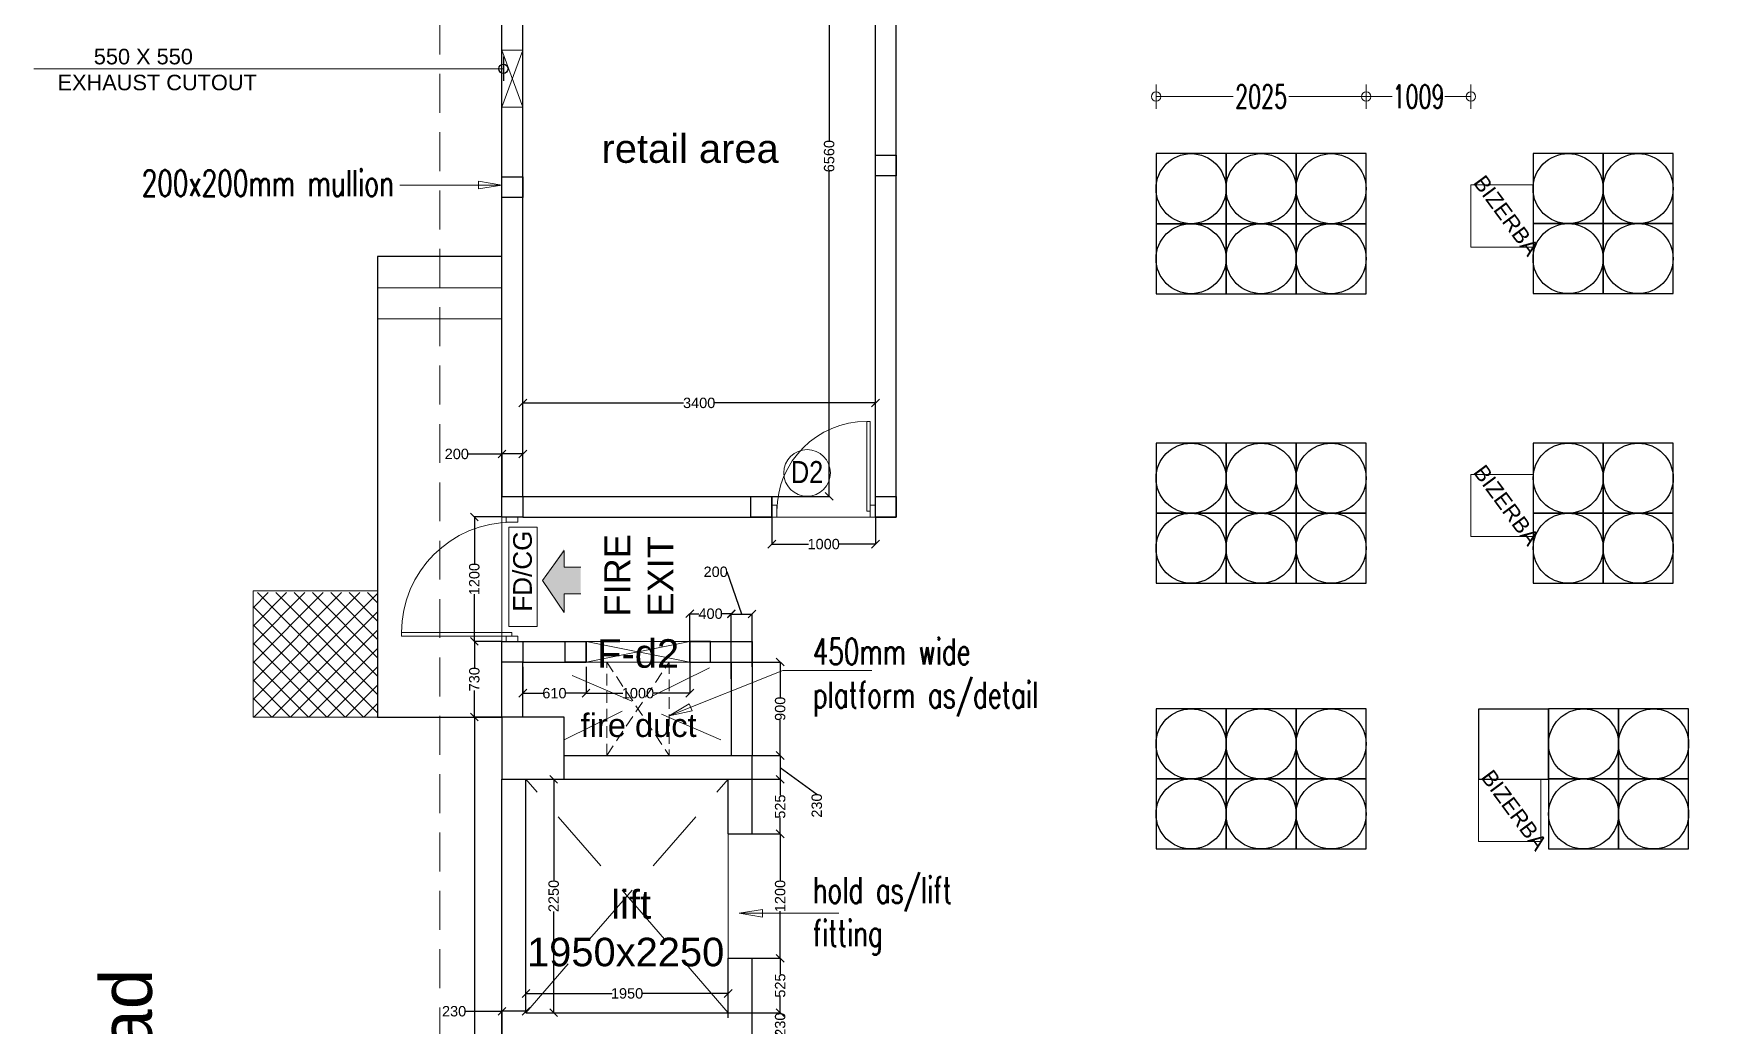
# Model space of a CAD drawing. Header units: inches. Extents: x 148614 to 294443, y 4730 to 138360.
# Drawn here: x 197824 to 214061, y 116975 to 126533 of the extents above; entities that cross this region are included whole.
import ezdxf
from ezdxf.enums import TextEntityAlignment as Align

# ---------------------------------------------------------------- set-up
doc = ezdxf.new("R2010")
doc.units = ezdxf.units.IN
doc.header["$MEASUREMENT"] = 0
for name, pattern in [('( Hidden )', [0.375, 0.25, -0.125]), ('HIDDEN', [0.375, 0.25, -0.125]), ('HIDDEN2', [0.1875, 0.125, -0.0625])]:
    doc.linetypes.add(name, pattern=pattern)
doc.layers.get('DEFPOINTS').update_dxf_attribs({"color": 40, "lineweight": 15})
for name, color, linetype, lineweight in [('00_after bu', 7, 'Continuous', 13), ('01-PDA MEP', 7, 'Continuous', 15), ('BUILDING  LINE', 46, 'Continuous', 0), ('Column', 32, 'Continuous', 30), ('description text', 34, 'Continuous', 15), ('DIAMENSION', 122, 'Continuous', 15), ('DIMENSION', 1, 'Continuous', 15), ('door window text', 242, 'Continuous', 13), ('DOORS', 44, 'Continuous', 13), ('dotted gen.& dotted windows', 252, 'HIDDEN2', 15), ('MEP INPUTS', 7, 'Continuous', 15), ('mullion', 6, 'Continuous', 30), ('room text', 7, 'Continuous', 13), ('STR', 32, 'Continuous', 25), ('TEXT4', 181, 'Continuous', 13), ('wall', 7, 'Continuous', 30), ('wall cut', 7, 'Continuous', 30), ('wall ele', 7, 'Continuous', 15)]:
    doc.layers.add(name, color=color, linetype=linetype, lineweight=lineweight)
doc.layers.add('DIM 02 DMART', color=8, linetype='Continuous')
doc.layers.add('RACK', color=136, linetype='Continuous')
doc.styles.add('ARIAL', font='arial.ttf')
doc.styles.add('dim center', font='arial.ttf', dxfattribs={"height": 250})
doc.styles.add('dim detail', font='simplex.shx', dxfattribs={"width": 0.65})
doc.styles.add('dim inside', font='simplex.shx', dxfattribs={"width": 0.7, "height": 100})
doc.styles.add('opning tag', font='ARIALN.TTF', dxfattribs={"height": 175})
doc.styles.add('ROMANC', font='romanc.shx')
doc.styles.add('room text', font='arial.ttf', dxfattribs={"height": 150})
doc.styles.get("Standard").update_dxf_attribs({"font": 'arial.ttf'})
doc.dimstyles.new('dim inside', dxfattribs={"dimtxt": 225, "dimasz": 180, "dimexe": 0, "dimexo": 0, "dimgap": 10, "dimtad": 0, "dimdec": 0, "dimzin": 0, "dimdsep": 46, "dimtxsty": 'dim detail', "dimblk": 'SMALL', "dimcen": 0.09, "dimse1": 1, "dimse2": 1, "dimclrd": 256, "dimclrt": 256, "dimadec": 0, "dimazin": 0, "dimtfac": 1, "dimtdec": 0, "dimtofl": 0, "dimtmove": 1, "dimatfit": 3, "dimldrblk": 'SMALL', "dimfxl": 1, "dimtolj": 1, "dimtzin": 0, "dimlwd": -1, "dimarcsym": 2})
doc.dimstyles.new('Dmart', dxfattribs={"dimtxt": 100, "dimasz": 75, "dimexe": 0.0625, "dimexo": 0.0625, "dimgap": 0.09, "dimtad": 0, "dimdec": 0, "dimzin": 0, "dimdsep": 46, "dimtxsty": 'ARIAL', "dimblk": 'OBLIQUE', "dimcen": 0.09, "dimclrt": 252, "dimadec": 0, "dimazin": 0, "dimtfac": 1, "dimtdec": 0, "dimtofl": 0, "dimtmove": 1, "dimatfit": 3, "dimldrblk": 'OBLIQUE', "dimfxl": 1, "dimtolj": 1, "dimtzin": 0, "dimarcsym": 0})

# ---------------------------------------------------------------- blocks, each defined once
blk = doc.blocks.new('adsasda')
at = {"layer": '00_after bu', "lineweight": 5}
for p, q in [((2293281, -2947235.4), (2294481, -2947235.4)), ((2293281, -2947835.4), (2293281, -2947235.4)), ((2293281, -2947535.4), (2294481, -2947535.4)), ((2293281, -2951674.1), (2293281, -2947835.4)), ((2293281, -2947835.4), (2294481, -2947835.4))]:
    blk.add_line(p, q, dxfattribs=at)
blk.add_lwpolyline([(2293281, -2951674.1), (2294481, -2951674.1)], dxfattribs=at)
blk = doc.blocks.new('erwrre')
at = {"layer": 'wall ele', "color": 6, "linetype": 'HIDDEN', "ltscale": 450}
blk.add_lwpolyline([(2295491, -2951144), (2296091, -2951144), (2296091, -2952044), (2295491, -2952044)], close=True, dxfattribs=at)
for points in [[(2295491, -2951144), (2296091, -2952044)], [(2295491, -2952044), (2296091, -2951144)]]:
    blk.add_lwpolyline(points, dxfattribs=at)
blk = doc.blocks.new('_Oblique')
at = {"color": 0, "linetype": 'ByBlock', "lineweight": -2}
blk.add_line((-0.5, -0.5), (0.5, 0.5), dxfattribs=at)
blk = doc.blocks.new('*D187')
at = {"layer": 'DEFPOINTS', "color": 0}
for p in [(202071, 119946), (202338, 119946), (202338, 114386)]:
    blk.add_point(p, dxfattribs=at)
at = {"layer": 'DIM 02 DMART', "color": 0, "lineweight": -2}
for p, q in [((202338, 119946), (202070, 119946)), ((202071, 119946), (202071, 116795)), ((202071, 114386), (202071, 116497)), ((202338, 114386), (202070, 114386))]:
    blk.add_line(p, q, dxfattribs=at)
at = {"layer": 'DIM 02 DMART', "color": 0, "lineweight": -2, "xscale": 75, "yscale": 75, "zscale": 75}
for p, rotation in [((202071, 119946), 90), ((202071, 114386), 270)]:
    blk.add_blockref('_Oblique', p, dxfattribs=dict(at, rotation=rotation))
at = {"layer": 'DIM 02 DMART', "color": 252, "insert": (202071, 116646), "char_height": 100, "attachment_point": 5, "rotation": 90, "style": 'ARIAL'}
blk.add_mtext('\\A1;5560', dxfattribs=at)
blk = doc.blocks.new('*D188')
at = {"layer": 'DEFPOINTS', "color": 0}
for p in [(202071, 120676), (202338, 120676), (202338, 119946)]:
    blk.add_point(p, dxfattribs=at)
at = {"layer": 'DIM 02 DMART', "color": 0, "lineweight": -2}
for p, q in [((202338, 120676), (202070, 120676)), ((202071, 120676), (202071, 120421)), ((202071, 119946), (202071, 120201)), ((202338, 119946), (202070, 119946))]:
    blk.add_line(p, q, dxfattribs=at)
at = {"layer": 'DIM 02 DMART', "color": 0, "lineweight": -2, "xscale": 75, "yscale": 75, "zscale": 75}
for p, rotation in [((202071, 120676), 90), ((202071, 119946), 270)]:
    blk.add_blockref('_Oblique', p, dxfattribs=dict(at, rotation=rotation))
at = {"layer": 'DIM 02 DMART', "color": 252, "insert": (202071, 120311), "char_height": 100, "attachment_point": 5, "rotation": 90, "style": 'ARIAL'}
blk.add_mtext('\\A1;730', dxfattribs=at)
blk = doc.blocks.new('*D189')
at = {"layer": 'DEFPOINTS', "color": 0}
for p in [(204548, 120476), (204548, 119576), (205019, 119576)]:
    blk.add_point(p, dxfattribs=at)
at = {"layer": 'DIM 02 DMART', "color": 0, "lineweight": -2}
for p, q in [((204548, 120476), (205019, 120476)), ((205019, 120476), (205019, 120136)), ((205019, 119576), (205019, 119916)), ((204548, 119576), (205019, 119576))]:
    blk.add_line(p, q, dxfattribs=at)
at = {"layer": 'DIM 02 DMART', "color": 0, "lineweight": -2, "xscale": 75, "yscale": 75, "zscale": 75}
for p, rotation in [((205019, 120476), 90), ((205019, 119576), 270)]:
    blk.add_blockref('_Oblique', p, dxfattribs=dict(at, rotation=rotation))
at = {"layer": 'DIM 02 DMART', "color": 252, "insert": (205019, 120026), "char_height": 100, "attachment_point": 5, "rotation": 90, "style": 'ARIAL'}
blk.add_mtext('\\A1;900', dxfattribs=at)
blk = doc.blocks.new('*D190')
at = {"layer": 'DEFPOINTS', "color": 0}
for p in [(204748, 119346), (204748, 118821), (205019, 118821)]:
    blk.add_point(p, dxfattribs=at)
at = {"layer": 'DIM 02 DMART', "color": 0, "lineweight": -2}
for p, q in [((204748, 119346), (205019, 119346)), ((205019, 119346), (205019, 119194)), ((205019, 118821), (205019, 118973)), ((204748, 118821), (205019, 118821))]:
    blk.add_line(p, q, dxfattribs=at)
at = {"layer": 'DIM 02 DMART', "color": 0, "lineweight": -2, "xscale": 75, "yscale": 75, "zscale": 75}
for p, rotation in [((205019, 119346), 90), ((205019, 118821), 270)]:
    blk.add_blockref('_Oblique', p, dxfattribs=dict(at, rotation=rotation))
at = {"layer": 'DIM 02 DMART', "color": 252, "insert": (205019, 119083), "char_height": 100, "attachment_point": 5, "rotation": 90, "style": 'ARIAL'}
blk.add_mtext('\\A1;525', dxfattribs=at)
blk = doc.blocks.new('*D191')
at = {"layer": 'DEFPOINTS', "color": 0}
for p in [(204518, 118821), (204518, 117621), (205019, 117621)]:
    blk.add_point(p, dxfattribs=at)
at = {"layer": 'DIM 02 DMART', "color": 0, "lineweight": -2}
for p, q in [((204518, 118821), (205019, 118821)), ((205019, 118821), (205019, 118366)), ((205019, 117621), (205019, 118076)), ((204518, 117621), (205019, 117621))]:
    blk.add_line(p, q, dxfattribs=at)
at = {"layer": 'DIM 02 DMART', "color": 0, "lineweight": -2, "xscale": 75, "yscale": 75, "zscale": 75}
for p, rotation in [((205019, 118821), 90), ((205019, 117621), 270)]:
    blk.add_blockref('_Oblique', p, dxfattribs=dict(at, rotation=rotation))
at = {"layer": 'DIM 02 DMART', "color": 252, "insert": (205019, 118221), "char_height": 100, "attachment_point": 5, "rotation": 90, "style": 'ARIAL'}
blk.add_mtext('\\A1;1200', dxfattribs=at)
blk = doc.blocks.new('*D192')
at = {"layer": 'DEFPOINTS', "color": 0}
for p in [(204748, 117621), (204748, 117096), (205019, 117096)]:
    blk.add_point(p, dxfattribs=at)
at = {"layer": 'DIM 02 DMART', "color": 0, "lineweight": -2}
for p, q in [((204748, 117621), (205019, 117621)), ((205019, 117621), (205019, 117469)), ((205019, 117096), (205019, 117248)), ((204748, 117096), (205019, 117096))]:
    blk.add_line(p, q, dxfattribs=at)
at = {"layer": 'DIM 02 DMART', "color": 0, "lineweight": -2, "xscale": 75, "yscale": 75, "zscale": 75}
for p, rotation in [((205019, 117621), 90), ((205019, 117096), 270)]:
    blk.add_blockref('_Oblique', p, dxfattribs=dict(at, rotation=rotation))
at = {"layer": 'DIM 02 DMART', "color": 252, "insert": (205019, 117358), "char_height": 100, "attachment_point": 5, "rotation": 90, "style": 'ARIAL'}
blk.add_mtext('\\A1;525', dxfattribs=at)
blk = doc.blocks.new('*D197')
at = {"layer": 'DEFPOINTS', "color": 0}
for p in [(202568, 119346), (202568, 117096), (202836, 117096)]:
    blk.add_point(p, dxfattribs=at)
at = {"layer": 'DIM 02 DMART', "color": 0, "lineweight": -2}
for p, q in [((202568, 119346), (202836, 119346)), ((202836, 119346), (202836, 118371)), ((202836, 117096), (202836, 118071)), ((202568, 117096), (202836, 117096))]:
    blk.add_line(p, q, dxfattribs=at)
at = {"layer": 'DIM 02 DMART', "color": 0, "lineweight": -2, "xscale": 75, "yscale": 75, "zscale": 75}
for p, rotation in [((202836, 119346), 90), ((202836, 117096), 270)]:
    blk.add_blockref('_Oblique', p, dxfattribs=dict(at, rotation=rotation))
at = {"layer": 'DIM 02 DMART', "color": 252, "insert": (202836, 118221), "char_height": 100, "attachment_point": 5, "rotation": 90, "style": 'ARIAL'}
blk.add_mtext('\\A1;2250', dxfattribs=at)
blk = doc.blocks.new('*D198')
at = {"layer": 'DEFPOINTS', "color": 0}
for p in [(204518, 117282), (202568, 117096), (204518, 117046)]:
    blk.add_point(p, dxfattribs=at)
at = {"layer": 'DIM 02 DMART', "color": 0, "lineweight": -2}
for p, q in [((202568, 117096), (202568, 117282)), ((202568, 117282), (203398, 117282)), ((204518, 117282), (203687, 117282)), ((204518, 117046), (204518, 117282))]:
    blk.add_line(p, q, dxfattribs=at)
at = {"layer": 'DIM 02 DMART', "color": 0, "lineweight": -2, "xscale": 75, "yscale": 75, "zscale": 75, "rotation": 180}
blk.add_blockref('_Oblique', (202568, 117282), dxfattribs=at)
at = {"layer": 'DIM 02 DMART', "color": 0, "lineweight": -2, "xscale": 75, "yscale": 75, "zscale": 75}
blk.add_blockref('_Oblique', (204518, 117282), dxfattribs=at)
at = {"layer": 'DIM 02 DMART', "color": 252, "insert": (203543, 117282), "char_height": 100, "attachment_point": 5, "style": 'ARIAL'}
blk.add_mtext('\\A1;1950', dxfattribs=at)
blk = doc.blocks.new('*D87')
at = {"layer": 'DEFPOINTS', "color": 0}
for p in [(202338, 117110), (202568, 117096), (202338, 116875)]:
    blk.add_point(p, dxfattribs=at)
at = {"layer": 'DIM 02 DMART', "color": 0, "lineweight": -2}
for p, q in [((201987, 117110), (202338, 117110)), ((202338, 116875), (202338, 117110)), ((202568, 117110), (202338, 117110)), ((202568, 117096), (202568, 117110))]:
    blk.add_line(p, q, dxfattribs=at)
at = {"layer": 'DIM 02 DMART', "color": 0, "lineweight": -2, "xscale": 75, "yscale": 75, "zscale": 75, "rotation": 180}
blk.add_blockref('_Oblique', (202338, 117110), dxfattribs=at)
at = {"layer": 'DIM 02 DMART', "color": 0, "lineweight": -2, "xscale": 75, "yscale": 75, "zscale": 75}
blk.add_blockref('_Oblique', (202568, 117110), dxfattribs=at)
at = {"layer": 'DIM 02 DMART', "color": 252, "insert": (201876, 117110), "char_height": 100, "attachment_point": 5, "style": 'ARIAL'}
blk.add_mtext('\\A1;230', dxfattribs=at)
blk = doc.blocks.new('*D88')
at = {"layer": 'DEFPOINTS', "color": 0}
for p in [(204748, 120939), (204748, 120429), (204548, 120315)]:
    blk.add_point(p, dxfattribs=at)
at = {"layer": 'DIM 02 DMART', "color": 0, "lineweight": -2}
for p, q in [((204648, 120939), (204509, 121346)), ((204509, 121346), (204509, 121346)), ((204548, 120315), (204548, 120939)), ((204548, 120939), (204748, 120939)), ((204748, 120429), (204748, 120939))]:
    blk.add_line(p, q, dxfattribs=at)
at = {"layer": 'DIM 02 DMART', "color": 0, "lineweight": -2, "xscale": 75, "yscale": 75, "zscale": 75, "rotation": 180}
blk.add_blockref('_Oblique', (204548, 120939), dxfattribs=at)
at = {"layer": 'DIM 02 DMART', "color": 0, "lineweight": -2, "xscale": 75, "yscale": 75, "zscale": 75}
blk.add_blockref('_Oblique', (204748, 120939), dxfattribs=at)
at = {"layer": 'DIM 02 DMART', "color": 252, "insert": (204397, 121346), "char_height": 100, "attachment_point": 5, "style": 'ARIAL'}
blk.add_mtext('\\A1;200', dxfattribs=at)
blk = doc.blocks.new('*D119')
at = {"layer": 'DEFPOINTS', "color": 0}
for p in [(202538, 120429), (203148, 120429), (203148, 120176)]:
    blk.add_point(p, dxfattribs=at)
at = {"layer": 'DIM 02 DMART', "color": 0, "lineweight": -2}
for p, q in [((202538, 120429), (202538, 120176)), ((203148, 120429), (203148, 120176)), ((202538, 120176), (202732, 120176)), ((203148, 120176), (202953, 120176))]:
    blk.add_line(p, q, dxfattribs=at)
at = {"layer": 'DIM 02 DMART', "color": 0, "lineweight": -2, "xscale": 75, "yscale": 75, "zscale": 75, "rotation": 180}
blk.add_blockref('_Oblique', (202538, 120176), dxfattribs=at)
at = {"layer": 'DIM 02 DMART', "color": 0, "lineweight": -2, "xscale": 75, "yscale": 75, "zscale": 75}
blk.add_blockref('_Oblique', (203148, 120176), dxfattribs=at)
at = {"layer": 'DIM 02 DMART', "color": 252, "insert": (202843, 120176), "char_height": 100, "attachment_point": 5, "style": 'ARIAL'}
blk.add_mtext('\\A1;610', dxfattribs=at)
blk = doc.blocks.new('*D120')
at = {"layer": 'DEFPOINTS', "color": 0}
for p in [(203148, 120429), (204148, 120476), (204148, 120176)]:
    blk.add_point(p, dxfattribs=at)
at = {"layer": 'DIM 02 DMART', "color": 0, "lineweight": -2}
for p, q in [((203148, 120429), (203148, 120176)), ((204148, 120476), (204148, 120176)), ((203148, 120176), (203503, 120176)), ((204148, 120176), (203792, 120176))]:
    blk.add_line(p, q, dxfattribs=at)
at = {"layer": 'DIM 02 DMART', "color": 0, "lineweight": -2, "xscale": 75, "yscale": 75, "zscale": 75, "rotation": 180}
blk.add_blockref('_Oblique', (203148, 120176), dxfattribs=at)
at = {"layer": 'DIM 02 DMART', "color": 0, "lineweight": -2, "xscale": 75, "yscale": 75, "zscale": 75}
blk.add_blockref('_Oblique', (204148, 120176), dxfattribs=at)
at = {"layer": 'DIM 02 DMART', "color": 252, "insert": (203648, 120176), "char_height": 100, "attachment_point": 5, "style": 'ARIAL'}
blk.add_mtext('\\A1;1000', dxfattribs=at)
blk = doc.blocks.new('*D274')
at = {"layer": 'DEFPOINTS', "color": 0}
for p in [(204548, 120942), (204148, 120676), (204548, 120476)]:
    blk.add_point(p, dxfattribs=at)
at = {"layer": 'DIM 02 DMART', "color": 0, "lineweight": -2}
for p, q in [((204148, 120676), (204148, 120942)), ((204148, 120942), (204235, 120942)), ((204548, 120942), (204460, 120942)), ((204548, 120476), (204548, 120942))]:
    blk.add_line(p, q, dxfattribs=at)
at = {"layer": 'DIM 02 DMART', "color": 0, "lineweight": -2, "xscale": 75, "yscale": 75, "zscale": 75, "rotation": 180}
blk.add_blockref('_Oblique', (204148, 120942), dxfattribs=at)
at = {"layer": 'DIM 02 DMART', "color": 0, "lineweight": -2, "xscale": 75, "yscale": 75, "zscale": 75}
blk.add_blockref('_Oblique', (204548, 120942), dxfattribs=at)
at = {"layer": 'DIM 02 DMART', "color": 252, "insert": (204348, 120942), "char_height": 100, "attachment_point": 5, "style": 'ARIAL'}
blk.add_mtext('\\A1;400', dxfattribs=at)
blk = doc.blocks.new('*D278')
at = {"layer": 'DEFPOINTS', "color": 0}
for p in [(202338, 122482), (202338, 122073), (202538, 122073)]:
    blk.add_point(p, dxfattribs=at)
at = {"layer": 'DIM 02 DMART', "color": 0, "lineweight": -2}
for p, q in [((202014, 122482), (202338, 122482)), ((202338, 122074), (202338, 122482)), ((202538, 122482), (202338, 122482)), ((202538, 122074), (202538, 122482))]:
    blk.add_line(p, q, dxfattribs=at)
at = {"layer": 'DIM 02 DMART', "color": 0, "lineweight": -2, "xscale": 75, "yscale": 75, "zscale": 75, "rotation": 180}
blk.add_blockref('_Oblique', (202338, 122482), dxfattribs=at)
at = {"layer": 'DIM 02 DMART', "color": 0, "lineweight": -2, "xscale": 75, "yscale": 75, "zscale": 75}
blk.add_blockref('_Oblique', (202538, 122482), dxfattribs=at)
at = {"layer": 'DIM 02 DMART', "color": 252, "insert": (201902, 122482), "char_height": 100, "attachment_point": 5, "style": 'ARIAL'}
blk.add_mtext('\\A1;200', dxfattribs=at)
blk = doc.blocks.new('*D284')
at = {"layer": 'DEFPOINTS', "color": 0}
for p in [(204748, 119576), (204748, 119346), (205019, 119346)]:
    blk.add_point(p, dxfattribs=at)
at = {"layer": 'DIM 02 DMART', "color": 0, "lineweight": -2}
for p, q in [((204748, 119576), (205019, 119576)), ((205019, 119576), (205019, 119346)), ((204748, 119346), (205019, 119346)), ((205019, 119461), (205372, 119204)), ((205372, 119204), (205372, 119204))]:
    blk.add_line(p, q, dxfattribs=at)
at = {"layer": 'DIM 02 DMART', "color": 0, "lineweight": -2, "xscale": 75, "yscale": 75, "zscale": 75}
for p, rotation in [((205019, 119576), 90), ((205019, 119346), 270)]:
    blk.add_blockref('_Oblique', p, dxfattribs=dict(at, rotation=rotation))
at = {"layer": 'DIM 02 DMART', "color": 252, "insert": (205372, 119093), "char_height": 100, "attachment_point": 5, "rotation": 90, "style": 'ARIAL'}
blk.add_mtext('\\A1;230', dxfattribs=at)
blk = doc.blocks.new('*D285')
at = {"layer": 'DEFPOINTS', "color": 0}
for p in [(204748, 117096), (204748, 116866), (205019, 116866)]:
    blk.add_point(p, dxfattribs=at)
at = {"layer": 'DIM 02 DMART', "color": 0, "lineweight": -2}
for p, q in [((204748, 117096), (205019, 117096)), ((205019, 117096), (205019, 117092)), ((204748, 116866), (205019, 116866)), ((205019, 116866), (205019, 116870))]:
    blk.add_line(p, q, dxfattribs=at)
at = {"layer": 'DIM 02 DMART', "color": 0, "lineweight": -2, "xscale": 75, "yscale": 75, "zscale": 75}
for p, rotation in [((205019, 117096), 90), ((205019, 116866), 270)]:
    blk.add_blockref('_Oblique', p, dxfattribs=dict(at, rotation=rotation))
at = {"layer": 'DIM 02 DMART', "color": 252, "insert": (205019, 116981), "char_height": 100, "attachment_point": 5, "rotation": 90, "style": 'ARIAL'}
blk.add_mtext('\\A1;230', dxfattribs=at)
blk = doc.blocks.new('*D147')
at = {"layer": 'DEFPOINTS', "color": 0}
for p in [(202071, 121875), (202338, 121875), (202338, 120676)]:
    blk.add_point(p, dxfattribs=at)
at = {"layer": 'DIM 02 DMART', "color": 0, "lineweight": -2}
for p, q in [((202338, 121875), (202070, 121875)), ((202071, 121875), (202071, 121420)), ((202071, 120676), (202071, 121131)), ((202338, 120676), (202070, 120676))]:
    blk.add_line(p, q, dxfattribs=at)
at = {"layer": 'DIM 02 DMART', "color": 0, "lineweight": -2, "xscale": 75, "yscale": 75, "zscale": 75}
for p, rotation in [((202071, 121875), 90), ((202071, 120676), 270)]:
    blk.add_blockref('_Oblique', p, dxfattribs=dict(at, rotation=rotation))
at = {"layer": 'DIM 02 DMART', "color": 252, "insert": (202071, 121276), "char_height": 100, "attachment_point": 5, "rotation": 90, "style": 'ARIAL'}
blk.add_mtext('\\A1;1200', dxfattribs=at)
blk = doc.blocks.new('*D292')
at = {"layer": 'DEFPOINTS', "color": 0}
for p in [(205938, 122974), (202538, 122073), (205938, 122073)]:
    blk.add_point(p, dxfattribs=at)
at = {"layer": 'DIM 02 DMART', "color": 0, "lineweight": -2}
for p, q in [((202538, 122074), (202538, 122974)), ((202538, 122974), (204088, 122974)), ((205938, 122974), (204387, 122974)), ((205938, 122074), (205938, 122974))]:
    blk.add_line(p, q, dxfattribs=at)
at = {"layer": 'DIM 02 DMART', "color": 0, "lineweight": -2, "xscale": 75, "yscale": 75, "zscale": 75, "rotation": 180}
blk.add_blockref('_Oblique', (202538, 122974), dxfattribs=at)
at = {"layer": 'DIM 02 DMART', "color": 0, "lineweight": -2, "xscale": 75, "yscale": 75, "zscale": 75}
blk.add_blockref('_Oblique', (205938, 122974), dxfattribs=at)
at = {"layer": 'DIM 02 DMART', "color": 252, "insert": (204238, 122974), "char_height": 100, "attachment_point": 5, "style": 'ARIAL'}
blk.add_mtext('\\A1;3400', dxfattribs=at)
blk = doc.blocks.new('*D293')
at = {"layer": 'DEFPOINTS', "color": 0}
for p in [(204938, 128633), (205491, 128633), (204938, 122073)]:
    blk.add_point(p, dxfattribs=at)
at = {"layer": 'DIM 02 DMART', "color": 0, "lineweight": -2}
for p, q in [((204938, 128633), (205491, 128633)), ((205491, 128633), (205491, 125503)), ((205491, 122073), (205491, 125204)), ((204938, 122073), (205491, 122073))]:
    blk.add_line(p, q, dxfattribs=at)
at = {"layer": 'DIM 02 DMART', "color": 0, "lineweight": -2, "xscale": 75, "yscale": 75, "zscale": 75}
for p, rotation in [((205491, 128633), 90), ((205491, 122073), 270)]:
    blk.add_blockref('_Oblique', p, dxfattribs=dict(at, rotation=rotation))
at = {"layer": 'DIM 02 DMART', "color": 252, "insert": (205491, 125353), "char_height": 100, "attachment_point": 5, "rotation": 90, "style": 'ARIAL'}
blk.add_mtext('\\A1;6560', dxfattribs=at)
blk = doc.blocks.new('*D294')
at = {"layer": 'DEFPOINTS', "color": 0}
for p in [(204938, 121873), (205938, 121873), (205938, 121613)]:
    blk.add_point(p, dxfattribs=at)
at = {"layer": 'DIM 02 DMART', "color": 0, "lineweight": -2}
for p, q in [((204938, 121873), (204938, 121613)), ((205938, 121873), (205938, 121613)), ((204938, 121613), (205293, 121613)), ((205938, 121613), (205582, 121613))]:
    blk.add_line(p, q, dxfattribs=at)
at = {"layer": 'DIM 02 DMART', "color": 0, "lineweight": -2, "xscale": 75, "yscale": 75, "zscale": 75, "rotation": 180}
blk.add_blockref('_Oblique', (204938, 121613), dxfattribs=at)
at = {"layer": 'DIM 02 DMART', "color": 0, "lineweight": -2, "xscale": 75, "yscale": 75, "zscale": 75}
blk.add_blockref('_Oblique', (205938, 121613), dxfattribs=at)
at = {"layer": 'DIM 02 DMART', "color": 252, "insert": (205438, 121613), "char_height": 100, "attachment_point": 5, "style": 'ARIAL'}
blk.add_mtext('\\A1;1000', dxfattribs=at)
blk = doc.blocks.new('*U15')
at = {"layer": 'DOORS'}
for points in [[(50, 0), (50, 865), (85, 865), (85, 0)], [(50, 57.5), (50, -57.5), (0, -57.5), (0, 57.5)], [(1000, 57.5), (1000, -57.5), (950, -57.5), (950, 57.5)]]:
    blk.add_lwpolyline(points, close=True, dxfattribs=at)
blk.add_arc((85, 0), 865, 0, 90, dxfattribs=at)
blk = doc.blocks.new('opning tag')
at = {"layer": 'door window text', "linetype": 'Continuous'}
blk.add_circle((0, 0), 132.3, dxfattribs=at)
at = {"layer": 'door window text', "style": 'opning tag'}
blk.add_attdef('D1', text='', height=125, dxfattribs=at).set_placement((0, -57.7), align=Align.CENTER)
blk = doc.blocks.new('*U40')
at = {"layer": 'DOORS'}
for points in [[(50, 0), (50, 1064), (85, 1064), (85, 0)], [(50, 57), (50, -58), (0, -58), (0, 57)], [(1199, 57), (1199, -58), (1149, -58), (1149, 57)]]:
    blk.add_lwpolyline(points, close=True, dxfattribs=at)
blk.add_arc((85, 0), 1064, 0, 90, dxfattribs=at)
blk = doc.blocks.new('BINS')
at = {"layer": 'RACK', "color": 3, "elevation": 492294}
blk.add_lwpolyline([(190597, 81309), (191197, 81309), (191197, 81909), (190597, 81909)], close=True, dxfattribs=at)
at = {"layer": 'RACK', "color": 32}
blk.add_circle((190897, 81609, 492294), 300, dxfattribs=at)
blk = doc.blocks.new('A$C28242A43')
at = {"layer": 'DIMENSION'}
for p, q in [((-0.227, 0.698), (-0.827, 0.698)), ((-0.827, 0.698), (-0.827, 0.098)), ((-0.227, 0.098), (-0.227, 0.698)), ((-0.827, 0.098), (-0.227, 0.098))]:
    blk.add_line(p, q, dxfattribs=at)
blk = doc.blocks.new('A$C669A2F6C')
at = {"layer": 'DIMENSION'}
blk.add_blockref('A$C28242A43', (-0.099, 0.238), dxfattribs=at)
at = {"layer": 'wall', "insert": (-1.035, 0.472), "char_height": 0.15, "width": 0.8891, "attachment_point": 1, "rotation": 36.4979}
blk.add_mtext('{\\C7;BIZERBA}', dxfattribs=at)
blk = doc.blocks.new('_Small')
at = {"color": 0, "linetype": 'ByBlock', "lineweight": -2}
blk.add_line((0, 0.65), (0, -0.65), dxfattribs=at)
blk.add_circle((0, 0), 0.25, dxfattribs=at)
blk = doc.blocks.new('*D71')
at = {"layer": 'DEFPOINTS', "color": 0, "transparency": 16777216}
for p in [(2310725, -3229905), (2308700, -3230456), (2310725, -3230456)]:
    blk.add_point(p, dxfattribs=at)
at = {"layer": 'DIAMENSION', "transparency": 16777216}
for p, q in [((2308700, -3229905), (2309444, -3229905)), ((2310725, -3229905), (2309980, -3229905))]:
    blk.add_line(p, q, dxfattribs=at)
at = {"layer": 'DIAMENSION', "transparency": 16777216, "xscale": 180, "yscale": 180, "zscale": 180, "rotation": 180}
blk.add_blockref('_Small', (2308700, -3229905), dxfattribs=at)
at = {"layer": 'DIAMENSION', "transparency": 16777216, "xscale": 180, "yscale": 180, "zscale": 180}
blk.add_blockref('_Small', (2310725, -3229905), dxfattribs=at)
at = {"layer": 'DIAMENSION', "lineweight": 5, "transparency": 16777216, "insert": (2309712, -3229905), "char_height": 225, "attachment_point": 5, "style": 'dim detail'}
blk.add_mtext('\\A1;2025', dxfattribs=at)
blk = doc.blocks.new('*D72')
at = {"layer": 'DEFPOINTS', "color": 0, "transparency": 16777216}
for p in [(2311734, -3229905), (2310725, -3230456), (2311734, -3230755)]:
    blk.add_point(p, dxfattribs=at)
at = {"layer": 'DIAMENSION', "transparency": 16777216}
for p, q in [((2310725, -3229905), (2310975, -3229905)), ((2311734, -3229905), (2311483, -3229905))]:
    blk.add_line(p, q, dxfattribs=at)
at = {"layer": 'DIAMENSION', "transparency": 16777216, "xscale": 180, "yscale": 180, "zscale": 180, "rotation": 180}
blk.add_blockref('_Small', (2310725, -3229905), dxfattribs=at)
at = {"layer": 'DIAMENSION', "transparency": 16777216, "xscale": 180, "yscale": 180, "zscale": 180}
blk.add_blockref('_Small', (2311734, -3229905), dxfattribs=at)
at = {"layer": 'DIAMENSION', "lineweight": 5, "transparency": 16777216, "insert": (2311229, -3229905), "char_height": 225, "attachment_point": 5, "style": 'dim detail'}
blk.add_mtext('\\A1;1009', dxfattribs=at)
blk = doc.blocks.new('A$C63DB6998')
at = {"layer": 'MEP INPUTS', "color": 3, "lineweight": 9, "ltscale": 1000}
blk.add_lwpolyline([(0, 0), (0, 550), (200, 550), (200, 0)], close=True, dxfattribs=at)
for points in [[(0, 550), (200, 0)], [(200, 550), (0, 0)]]:
    blk.add_lwpolyline(points, dxfattribs=at)
blk = doc.blocks.new('gr flr')
at = {"lineweight": 5, "ltscale": 10}
h = blk.add_hatch(dxfattribs=at)
h.set_pattern_fill('ANSI37', color=251, scale=1000, style=0)
h.set_pattern_definition([(45, (-653799.12, -3121344.86), (-88.3883476, 88.3883476), []), (135, (-653799.12, -3121344.86), (-88.3883476, -88.3883476), [])])
h.paths.add_polyline_path([(2301195.6, -3235886.3), (2301195.6, -3234686.3), (2299995.6, -3234686.3), (2299995.6, -3235886.3)])
at = {"layer": 'wall cut', "lineweight": 5}
for p, q in [((2301195.6, -3231447.6), (2302395.6, -3231447.6)), ((2301195.6, -3232047.6), (2301195.6, -3231447.6)), ((2301195.6, -3231747.6), (2302395.6, -3231747.6)), ((2301195.6, -3235886.3), (2301195.6, -3232047.6)), ((2301195.6, -3232047.6), (2302395.6, -3232047.6))]:
    blk.add_line(p, q, dxfattribs=at)
at = {"lineweight": 5, "xscale": 1.125, "yscale": 1.125, "zscale": 1.125, "rotation": 180}
for p in [(2523796.1, -3138982.6, -553830.2), (2523796.1, -3138982.6, -552830.2), (2524471.1, -3138982.6, -553830.2), (2524471.1, -3138982.6, -552830.2), (2525146.1, -3138982.6, -553830.2), (2525146.1, -3138982.6, -552830.2), (2527430.2, -3138982, -553830.2), (2527430.2, -3138982, -552830.2), (2528105.2, -3138982, -553830.2), (2528105.2, -3138982, -552830.2), (2523796.1, -3139657.6, -553830.2), (2523796.1, -3139657.6, -552830.2), (2524471.1, -3139657.6, -553830.2), (2524471.1, -3139657.6, -552830.2), (2525146.1, -3139657.6, -553830.2), (2525146.1, -3139657.6, -552830.2), (2527430.2, -3139657, -553830.2), (2527430.2, -3139657, -552830.2), (2528105.2, -3139657, -553830.2), (2528105.2, -3139657, -552830.2), (2523796.1, -3141773.3, -553830.2), (2523796.1, -3141773.3, -552830.2), (2524471.1, -3141773.3, -553830.2), (2524471.1, -3141773.3, -552830.2), (2525146.1, -3141773.3, -553830.2), (2525146.1, -3141773.3, -552830.2), (2527431.2, -3141773.3, -553830.2), (2527431.2, -3141773.3, -552830.2), (2528106.2, -3141773.3, -553830.2), (2528106.2, -3141773.3, -552830.2), (2523796.1, -3142448.3, -553830.2), (2523796.1, -3142448.3, -552830.2), (2524471.1, -3142448.3, -553830.2), (2524471.1, -3142448.3, -552830.2), (2525146.1, -3142448.3, -553830.2), (2525146.1, -3142448.3, -552830.2), (2527431.2, -3142448.3, -553830.2), (2527431.2, -3142448.3, -552830.2), (2528106.2, -3142448.3, -553830.2), (2528106.2, -3142448.3, -552830.2), (2523796.1, -3144334.8, -553830.2), (2523796.1, -3144334.8, -552830.2), (2524471.1, -3144334.8, -553830.2), (2524471.1, -3144334.8, -552830.2), (2525146.1, -3144334.8, -553830.2), (2525146.1, -3144334.8, -552830.2), (2527579.7, -3144334.8, -553830.2), (2527579.7, -3144334.8, -552830.2), (2528254.7, -3144334.8, -553830.2), (2528254.7, -3144334.8, -552830.2), (2523796.1, -3145009.8, -553830.2), (2523796.1, -3145009.8, -552830.2), (2524471.1, -3145009.8, -553830.2), (2524471.1, -3145009.8, -552830.2), (2525146.1, -3145009.8, -553830.2), (2525146.1, -3145009.8, -552830.2), (2527579.7, -3145009.8, -553830.2), (2527579.7, -3145009.8, -552830.2), (2528254.7, -3145009.8, -553830.2), (2528254.7, -3145009.8, -552830.2)]:
    blk.add_blockref('BINS', p, dxfattribs=at)
at = {"layer": 'RACK', "color": 3, "lineweight": 5, "xscale": 1000, "yscale": 1000, "zscale": 1000, "rotation": 270}
for p in [(2311398.1, -3231681.3), (2311399.1, -3234472.6), (2311472.6, -3237412.7)]:
    blk.add_blockref('A$C669A2F6C', p, dxfattribs=at)
at = {"layer": 'DIAMENSION', "color": 6, "lineweight": 5}
for base, p1, p2, picture, middle in [((2310724.5, -3229904.6), (2308699.5, -3230455.5), (2310724.5, -3230455.5), '*D71', (2309712, -3229904.6)), ((2311733.6, -3229904.6), (2310724.5, -3230455.5), (2311733.6, -3230755), '*D72', (2311229.1, -3229904.6))]:
    dim = blk.add_linear_dim(base=base, p1=p1, p2=p2, dimstyle='dim inside', override={"dimarcsym": 0}, dxfattribs=at)
    dim.commit()
    dim.dimension.update_dxf_attribs({"geometry": picture, "text_midpoint": middle})

msp = doc.modelspace()

# ---------------------------------------------------------------- hatches: boundary and pattern name
at = {"lineweight": 5}
h = msp.add_hatch(color=1, dxfattribs=at)
h.set_gradient(color1=(255, 0, 0), rotation=90, tint=1, name='INVSPHERICAL')
h.paths.add_polyline_path([(202936.7, 121392.3), (202936.7, 121573.2), (202729.3, 121263.1), (202936.7, 120952.9), (202936.7, 121133.8), (203097.2, 121133.8), (203097.2, 121392.3)])

# ---------------------------------------------------------------- linework, layer by layer
msp.add_lwpolyline([(202337.6, 124384.7), (201137.6, 124384.7), (201137.6, 119946), (202337.6, 119946)])
at = {"color": 43, "linetype": 'Continuous', "lineweight": 5}
msp.add_lwpolyline([(203097.2, 121392.3), (202936.7, 121392.3), (202936.7, 121553.2), (202729.3, 121263.1), (202936.7, 120952.9), (202936.7, 121133.8), (203097.2, 121133.8)], dxfattribs=at)
at = {"layer": '01-PDA MEP'}
msp.add_lwpolyline([(201137.6, 119946), (199937.9, 119946), (199937.9, 121163.6), (201137.6, 121163.6)], close=True, dxfattribs=at)
at = {"layer": 'BUILDING  LINE'}
msp.add_lwpolyline([(202337.6, 128833.5), (235237.6, 128833.5), (239109.7, 102183.4), (202337.6, 102183.4)], close=True, dxfattribs=at)
at = {"layer": 'Column', "ltscale": 20}
for p, q in [((202937.6, 119576), (204747.6, 119576)), ((204747.6, 119346), (204747.6, 119576)), ((202337.6, 114386), (202337.6, 119346)), ((202567.6, 117096), (202567.6, 119346)), ((202937.6, 119346), (204747.6, 119346)), ((202567.6, 117096), (204747.6, 117096)), ((204747.6, 116866), (204747.6, 117096))]:
    msp.add_line(p, q, dxfattribs=at)
for points in [[(212425.1, 120021), (211750.1, 120021), (211750.1, 119346), (212425.1, 119346)], [(202937.6, 119946), (202337.6, 119946), (202337.6, 119346), (202937.6, 119346)]]:
    msp.add_lwpolyline(points, close=True, dxfattribs=at)
at = {"layer": 'dotted gen.& dotted windows', "ltscale": 5000}
for p, q in [((202567.6, 117096), (204517.6, 119346)), ((204517.6, 117096), (202567.6, 119346))]:
    msp.add_line(p, q, dxfattribs=at)
at = {"layer": 'dotted gen.& dotted windows', "linetype": '( Hidden )', "ltscale": 1500}
msp.add_lwpolyline([(201737.6, 129433.5), (235756.8, 129433.5), (239803.2, 101583.5), (201737.6, 101583.5)], close=True, dxfattribs=at)
at = {"layer": 'dotted gen.& dotted windows', "ltscale": 5000}
for points in [[(204447.6, 119726), (202717.6, 120476)], [(202937.6, 119726), (204447.6, 120476)]]:
    msp.add_lwpolyline(points, dxfattribs=at)
at = {"layer": 'mullion'}
for points in [[(205937.6, 125363.5), (206137.6, 125363.5), (206137.6, 125163.5), (205937.6, 125163.5)], [(202337.6, 125153.5), (202537.6, 125153.5), (202537.6, 124953.5), (202337.6, 124953.5)], [(202337.6, 122073.5), (202537.6, 122073.5), (202537.6, 121873.5), (202337.6, 121873.5)], [(204737.6, 122073.5), (204937.6, 122073.5), (204937.6, 121873.5), (204737.6, 121873.5)], [(205937.6, 122073.5), (206137.6, 122073.5), (206137.6, 121873.5), (205937.6, 121873.5)], [(202337.6, 120676), (202537.6, 120676), (202537.6, 120476), (202337.6, 120476)], [(202947.6, 120676), (203147.6, 120676), (203147.6, 120476), (202947.6, 120476)], [(204347.6, 120676), (204147.6, 120676), (204147.6, 120476), (204347.6, 120476)]]:
    msp.add_lwpolyline(points, close=True, dxfattribs=at)
at = {"layer": 'STR', "linetype": 'Continuous', "lineweight": 5, "ltscale": 5, "elevation": 22.7}
msp.add_lwpolyline([(202404.5, 120818.3), (202404.5, 121777.6), (202676, 121777.6), (202676, 120818.3)], close=True, dxfattribs=at)
at = {"layer": 'wall cut'}
for p, q in [((205937.6, 121873.5), (205937.6, 128633.5)), ((206137.6, 121873.5), (206137.6, 128633.5)), ((202337.6, 122073.5), (202337.6, 128233.5)), ((202537.6, 122073.5), (202537.6, 127233.5)), ((202537.6, 122073.5), (204937.6, 122073.5)), ((204937.6, 121873.5), (204937.6, 122073.5)), ((202537.6, 121873.5), (204937.6, 121873.5)), ((205937.6, 121873.5), (206137.6, 121873.5)), ((202337.6, 120676), (203147.6, 120676)), ((202337.6, 119946), (202337.6, 120676)), ((203147.6, 120476), (203147.6, 120676)), ((204147.6, 120676), (204747.6, 120676)), ((204147.6, 120476), (204147.6, 120676)), ((204747.6, 120676), (204747.6, 119576)), ((202537.6, 120476), (203147.6, 120476)), ((202537.6, 119946), (202537.6, 120476)), ((204147.6, 120476), (204547.6, 120476)), ((204547.6, 120476), (204547.6, 119576)), ((204517.6, 118821), (204517.6, 119346)), ((204747.6, 118821), (204747.6, 119346)), ((204517.6, 118821), (204747.6, 118821)), ((204517.6, 117096), (204517.6, 117621)), ((204517.6, 117621), (204747.6, 117621)), ((204747.6, 117096), (204747.6, 117621))]:
    msp.add_line(p, q, dxfattribs=at)
at = {"layer": 'wall ele'}
for p, q in [((202337.6, 120676), (202337.6, 121873.5)), ((204147.6, 120676), (203147.6, 120476)), ((203147.6, 120676), (204147.6, 120476)), ((204517.6, 117621), (204517.6, 118821))]:
    msp.add_line(p, q, dxfattribs=at)
msp.add_lwpolyline([(204937.6, 121873.5), (205937.6, 121873.5)], dxfattribs=at)
msp.add_lwpolyline([(203147.6, 120676), (204147.6, 120676), (204147.6, 120476), (203147.6, 120476)], close=True, dxfattribs=at)

# ---------------------------------------------------------------- block references
at = {"layer": '01-PDA MEP'}
msp.add_blockref('gr flr', (-2100057.9, 3355832.3), dxfattribs=at)
at = {"layer": 'DIM 02 DMART'}
msp.add_blockref('adsasda', (-2092143.4, 3071620.1), dxfattribs=at)
at = {"layer": 'door window text', "xscale": 1.699999999953434, "yscale": 1.700000000186265, "zscale": 1.7}
msp.add_blockref('opning tag', (205278.2, 122299.5), dxfattribs=at).add_auto_attribs({'D1': 'D2'})
at = {"layer": 'DOORS', "xscale": -1}
msp.add_blockref('*U15', (205937.6, 121931), dxfattribs=at)
at = {"layer": 'DOORS', "rotation": 90}
msp.add_blockref('*U40', (202433.5, 120676), dxfattribs=at)
at = {"layer": 'MEP INPUTS', "color": 3, "lineweight": 5, "ltscale": 1000}
msp.add_blockref('A$C63DB6998', (202337.6, 125826), dxfattribs=at)
msp.add_blockref('A$C63DB6998', (202337.6, 125826), dxfattribs=at)
at = {"layer": 'MEP INPUTS', "color": 3, "lineweight": 0, "ltscale": 1000}
msp.add_blockref('A$C63DB6998', (202337.6, 125826), dxfattribs=at)
at = {"layer": 'wall ele', "color": 6}
msp.add_blockref('erwrre', (-2092143.4, 3071620.1), dxfattribs=at)

# ---------------------------------------------------------------- texts
at = {"layer": 'description text', "char_height": 250, "attachment_point": 1, "style": 'dim inside'}
for s, insert, width in [('\\A1;\\pxqr;200x200mm mullion ', (197606.8, 125217.7), 3688.382), ('\\pxql;450mm wide \\Pplatform as/detail', (205332, 120702.8), 4058.795), ('\\pxql;hold as/lift \\Pfitting', (205332, 118403.7), 3115.369)]:
    msp.add_mtext(s, dxfattribs=dict(at, insert=insert, width=width))
at = {"layer": 'MEP INPUTS', "color": 0, "lineweight": 5, "ltscale": 1000, "insert": (198053.8, 126388), "char_height": 150, "width": 4931.336, "attachment_point": 1, "style": 'dim center'}
msp.add_mtext('      550 X 550 \\PEXHAUST CUTOUT', dxfattribs=at)
at = {"layer": 'room text', "width": 19110.875, "attachment_point": 7, "style": 'room text'}
for s, insert, char_height in [('retail area', (203297, 125284.5), 275), ('\\pxql;fire duct', (203095.6, 119751.2), 225), ('\\pxqc; lift\\P1950x2250', (193974.2, 117540), 275)]:
    msp.add_mtext(s, dxfattribs=dict(at, insert=insert, char_height=char_height))
at = {"layer": 'room text', "color": 6, "insert": (203254.8, 120417.7), "char_height": 275, "width": 19110.875, "attachment_point": 7, "style": 'room text'}
msp.add_mtext('F-d2', dxfattribs=at)
at = {"layer": 'room text', "insert": (198970.4, 113597.4), "char_height": 500, "width": 19110.875, "attachment_point": 7, "rotation": 90, "style": 'room text'}
msp.add_mtext('6.00 mt road', dxfattribs=at)
at = {"layer": 'STR', "linetype": 'Continuous', "lineweight": 5, "ltscale": 5, "insert": (202445.2, 120961.7), "char_height": 180, "width": 2292.994, "attachment_point": 1, "rotation": 90, "style": 'dim center'}
msp.add_mtext('FD/CG', dxfattribs=at)
at = {"layer": 'TEXT4', "color": 1, "lineweight": 5, "insert": (203657, 121290, -1000), "char_height": 250, "width": 375.533, "attachment_point": 6, "rotation": 90, "style": 'ROMANC'}
msp.add_mtext('\\pxql;\\fArial|b0|i0|c0|p34;FIRE  \\PEXIT', dxfattribs=at)

# ---------------------------------------------------------------- dimensions: what is measured, and where the dimension line sits
at = {"layer": 'DIM 02 DMART'}
for base, p1, p2, picture, middle in [((205490.8, 128633.5), (204937.6, 122073.5), (204937.6, 128633.5), '*D293', (205490.8, 125353.5)), ((202070.5075083, 121875.4789369), (202337.6465237, 120675.9789369), (202337.6465237, 121875.4789369), '*D147', (202070.5075083, 121275.7289369)), ((202070.5, 120676), (202337.6, 119946), (202337.6, 120676), '*D188', (202070.5, 120311)), ((205019, 119576), (204547.6, 120476), (204547.6, 119576), '*D189', (205019, 120026)), ((202836.3, 117096), (202567.6, 119346), (202567.6, 117096), '*D197', (202836.3, 118221)), ((205019, 118821), (204747.6, 119346), (204747.6, 118821), '*D190', (205019, 119083.5)), ((205019, 117621), (204517.6, 118821), (204517.6, 117621), '*D191', (205019, 118221)), ((205019, 117096), (204747.6, 117621), (204747.6, 117096), '*D192', (205019, 117358.5)), ((205019, 116866), (204747.6, 117096), (204747.6, 116866), '*D285', (205019, 116981))]:
    dim = msp.add_linear_dim(base=base, p1=p1, p2=p2, angle=90, dimstyle='Dmart', dxfattribs=at)
    dim.commit()
    dim.dimension.update_dxf_attribs({"geometry": picture, "text_midpoint": middle})
for base, p1, p2, picture, middle in [((205937.6, 122974), (202537.6, 122073.5), (205937.6, 122073.5), '*D292', (204237.6, 122974)), ((205937.6, 121613.2), (204937.6, 121873.5), (205937.6, 121873.5), '*D294', (205437.6, 121613.2)), ((204547.6, 120941.5), (204147.6, 120676), (204547.6, 120476), '*D274', (204347.6, 120941.5)), ((203147.6, 120176.2), (202537.6, 120429.2), (203147.6, 120429.2), '*D119', (202842.6, 120176.2)), ((204147.6, 120176.2), (203147.6, 120429.2), (204147.6, 120476), '*D120', (203647.6, 120176.2))]:
    dim = msp.add_linear_dim(base=base, p1=p1, p2=p2, dimstyle='Dmart', dxfattribs=at)
    dim.commit()
    dim.dimension.update_dxf_attribs({"geometry": picture, "text_midpoint": middle})
for base, p1, p2, picture, middle in [((202337.6, 122481.8), (202537.6, 122073.5), (202337.6, 122073.5), '*D278', (201902.3, 122489.1)), ((204747.6, 120938.9), (204547.6, 120315.3), (204747.6, 120429.4), '*D88', (204508.6, 121345.8)), ((204517.6, 117281.8), (202567.6, 117096), (204517.6, 117046.3), '*D198', (203542.6, 117281.8)), ((202337.6, 117110.4), (202567.6, 117096), (202337.6, 116874.8), '*D87', (201875.9, 117086))]:
    dim = msp.add_linear_dim(base=base, p1=p1, p2=p2, dimstyle='Dmart', dxfattribs=at)
    dim.commit()
    dim.dimension.update_dxf_attribs({"geometry": picture, "text_midpoint": middle, "dimtype": 160})
for base, p1, p2, picture, middle in [((202070.5, 119946), (202337.6, 114386), (202337.6, 119946), '*D187', (202070.5, 116646.1)), ((205019, 119346), (204747.6, 119576), (204747.6, 119346), '*D284', (205371.5, 119203.7))]:
    dim = msp.add_linear_dim(base=base, p1=p1, p2=p2, angle=90, dimstyle='Dmart', dxfattribs=at)
    dim.commit()
    dim.dimension.update_dxf_attribs({"geometry": picture, "text_midpoint": middle, "dimtype": 160})

# ---------------------------------------------------------------- leaders
at = {"layer": 'description text'}
for points, override in [([(202337.6, 125074), (201353.5, 125074)], {"dimasz": 225, "dimldrblk": 'ClosedBlank', "dimfxl": 100, "dimfxlon": 1}), ([(203947.6, 119956.8), (205045.8, 120394), (205902.6, 120394)], {"dimasz": 225, "dimldrblk": 'ClosedBlank', "dimfxl": 50}), ([(204623.2, 118054.8), (205585.1, 118054.8)], {"dimasz": 225, "dimldrblk": 'ClosedBlank', "dimfxl": 50})]:
    msp.add_leader(points, dimstyle='dim inside', override=override, dxfattribs=at)
at = {"layer": 'MEP INPUTS'}
msp.add_leader([(202350.7, 126195), (197823.8, 126195)], dimstyle='dim inside', override={"dimclrd": 3, "dimfxl": 100, "dimfxlon": 1}, dxfattribs=at)

doc.saveas('drawing.dxf')
